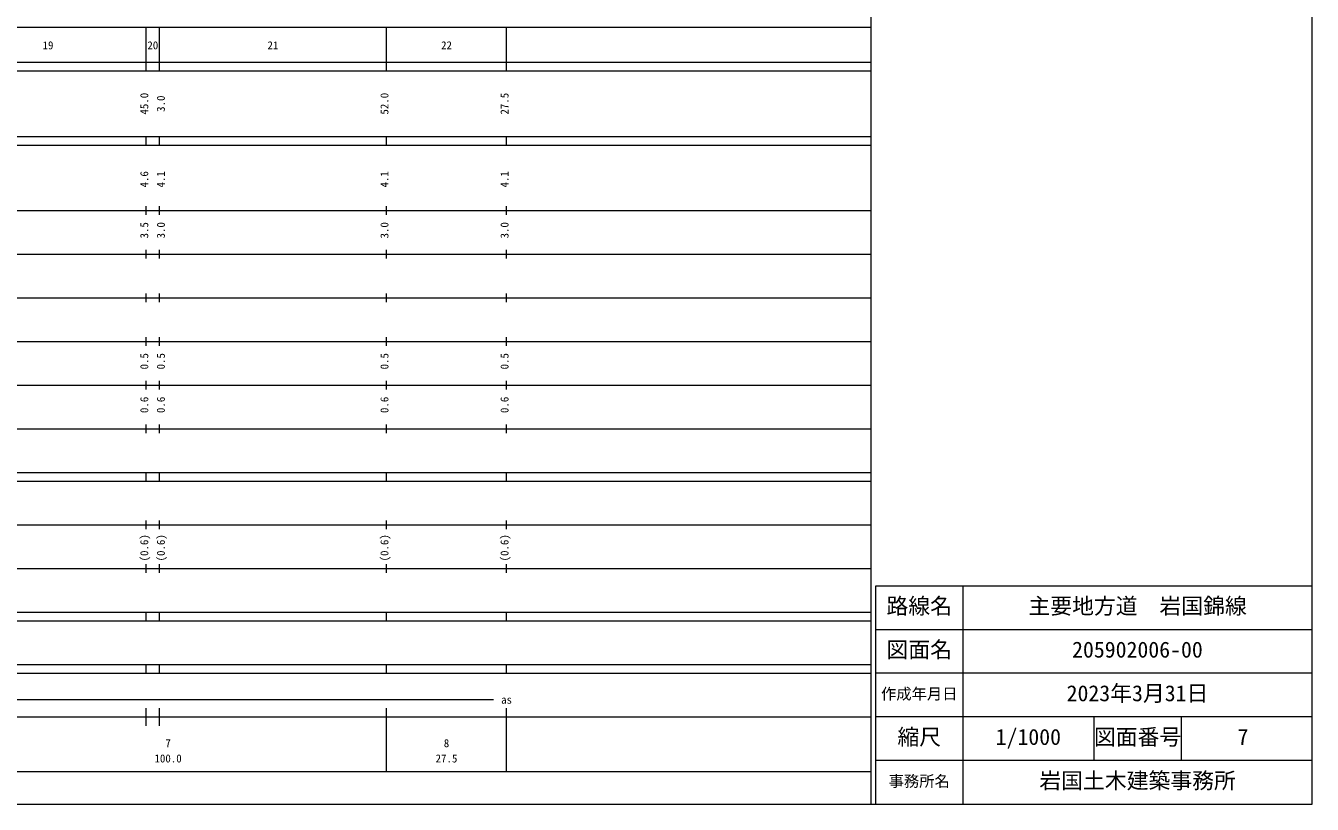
# Model space of a CAD drawing. Units: millimetres, scale not verified. Extents: x -73414 to 566586, y -116917 to 243083.
# Drawn here: x 271982 to 566586, y -116917 to 61440 of the extents above; entities that cross this region are included whole.
import ezdxf
from ezdxf.enums import TextEntityAlignment as Align

# ---------------------------------------------------------------- set-up
doc = ezdxf.new("R2010")
doc.units = ezdxf.units.MM
doc.header["$LTSCALE"] = 1000
for name, color, linetype, lineweight in [('M-TTL', 2, 'Continuous', 13), ('M-TTL-BAND', 7, 'Continuous', 13), ('M-TTL-FRAM', 2, 'Continuous', 13), ('M-TTL-LINE', 7, 'Continuous', 13), ('M-TTL-TXT', 7, 'Continuous', 13)]:
    doc.layers.add(name, color=color, linetype=linetype, lineweight=lineweight)
doc.styles.add('ＭＳ ゴシック', font='')
doc.styles.get('ＭＳ ゴシック').set_extended_font_data('MS Gothic')

msp = doc.modelspace()

# ---------------------------------------------------------------- linework, layer by layer
at = {"layer": 'M-TTL'}
for p, q in [((566586, -116917), (566586, 243083)), ((-73414, -116917), (566586, -116917))]:
    msp.add_line(p, q, dxfattribs=at)
at = {"layer": 'M-TTL-BAND'}
for p, q in [((465586, -116917), (465586, 233083)), ((-45414, 61083), (465586, 61083)), ((299586, 51083), (299586, 61083)), ((302586, 51083), (302586, 61083)), ((354586, 51083), (354586, 61083)), ((382086, 51083), (382086, 61083)), ((-73414, 53083), (465586, 53083)), ((-73414, 51083), (465586, 51083)), ((-73414, 36083), (465586, 36083)), ((299586, 34083), (299586, 36083)), ((302586, 34083), (302586, 36083)), ((354586, 34083), (354586, 36083)), ((382086, 34083), (382086, 36083)), ((-73414, 34083), (465586, 34083)), ((-73414, 19083), (465586, 19083)), ((299586, 18083), (299586, 20083)), ((302586, 18083), (302586, 20083)), ((354586, 18083), (354586, 20083)), ((382086, 18083), (382086, 20083)), ((-67414, 9083), (465586, 9083)), ((299586, 8083), (299586, 10083)), ((302586, 8083), (302586, 10083)), ((354586, 8083), (354586, 10083)), ((382086, 8083), (382086, 10083)), ((299586, -1917), (299586, 83)), ((302586, -1917), (302586, 83)), ((354586, -1917), (354586, 83)), ((382086, -1917), (382086, 83)), ((-61414, -917), (465586, -917)), ((-67414, -10917), (465586, -10917)), ((299586, -11917), (299586, -9917)), ((302586, -11917), (302586, -9917)), ((354586, -11917), (354586, -9917)), ((382086, -11917), (382086, -9917)), ((299586, -21917), (299586, -19917)), ((302586, -21917), (302586, -19917)), ((354586, -21917), (354586, -19917)), ((382086, -21917), (382086, -19917)), ((-61414, -20917), (465586, -20917)), ((-67414, -30917), (465586, -30917)), ((299586, -31917), (299586, -29917)), ((302586, -31917), (302586, -29917)), ((354586, -31917), (354586, -29917)), ((382086, -31917), (382086, -29917)), ((-73414, -40917), (465586, -40917)), ((299586, -42917), (299586, -40917)), ((302586, -42917), (302586, -40917)), ((354586, -42917), (354586, -40917)), ((382086, -42917), (382086, -40917)), ((-73414, -42917), (465586, -42917)), ((-64414, -52917), (465586, -52917)), ((299586, -53917), (299586, -51917)), ((302586, -53917), (302586, -51917)), ((354586, -53917), (354586, -51917)), ((382086, -53917), (382086, -51917)), ((-73414, -62917), (465586, -62917)), ((299586, -63917), (299586, -61917)), ((302586, -63917), (302586, -61917)), ((354586, -63917), (354586, -61917)), ((382086, -63917), (382086, -61917)), ((-73414, -72917), (465586, -72917)), ((299586, -74917), (299586, -72917)), ((302586, -74917), (302586, -72917)), ((354586, -74917), (354586, -72917)), ((382086, -74917), (382086, -72917)), ((-73414, -74917), (465586, -74917)), ((-73414, -84917), (465586, -84917)), ((299586, -86917), (299586, -84917)), ((302586, -86917), (302586, -84917)), ((354586, -86917), (354586, -84917)), ((382086, -86917), (382086, -84917)), ((-73414, -86917), (465586, -86917)), ((-22914, -92917), (379086, -92917)), ((-73414, -96917), (465586, -96917)), ((299586, -98917), (299586, -94917)), ((302586, -98917), (302586, -94917)), ((354586, -109417), (354586, -94917)), ((382086, -109417), (382086, -94917)), ((-45414, -109417), (465586, -109417))]:
    msp.add_line(p, q, dxfattribs=at)
at = {"layer": 'M-TTL-FRAM'}
for p, q in [((566586, -66917), (466586, -66917)), ((466586, -66917), (466586, -116917))]:
    msp.add_line(p, q, dxfattribs=at)
at = {"layer": 'M-TTL-LINE'}
for p, q in [((486586, -66917), (486586, -116917)), ((566586, -76917), (466586, -76917)), ((566586, -86917), (466586, -86917)), ((566586, -96917), (466586, -96917)), ((516586, -96917), (516586, -106917)), ((536586, -96917), (536586, -106917)), ((566586, -106917), (466586, -106917))]:
    msp.add_line(p, q, dxfattribs=at)

# ---------------------------------------------------------------- texts
at = {"layer": 'M-TTL-BAND', "style": 'ＭＳ ゴシック'}
for s, p in [('19', (275836, 55488)), ('20', (299836, 55488)), ('21', (327336, 55488)), ('22', (367086, 55488)), ('as', (380836, -94417)), ('7', (303961, -104394)), ('8', (367711, -104394)), ('100.0', (301461, -107884)), ('27.5', (365836, -107884))]:
    msp.add_text(s, height=1833, dxfattribs=at).set_placement(p, align=Align.BOTTOM_LEFT)
for s, p in [('45.0', (300586, 41083)), ('3.0', (304386, 41708)), ('52.0', (355586, 41083)), ('27.5', (383086, 41083)), ('4.6', (300586, 24382)), ('4.1', (304386, 24382)), ('4.1', (355586, 24382)), ('4.1', (383086, 24382)), ('3.5', (300586, 12708)), ('3.0', (304386, 12708)), ('3.0', (355586, 12708)), ('3.0', (383086, 12708)), ('0.5', (300586, -17292)), ('0.5', (304386, -17292)), ('0.5', (355586, -17292)), ('0.5', (383086, -17292)), ('0.6', (300586, -27292)), ('0.6', (304386, -27292)), ('0.6', (355586, -27292)), ('0.6', (383086, -27292)), ('(0.6)', (300586, -61278)), ('(0.6)', (304386, -61278)), ('(0.6)', (355586, -61278)), ('(0.6)', (383086, -61278))]:
    msp.add_text(s, height=1833, rotation=90, dxfattribs=at).set_placement(p, align=Align.BOTTOM_LEFT)
at = {"layer": 'M-TTL-TXT', "style": 'ＭＳ ゴシック'}
for s, height, p in [('路線名', 3666, (469086, -74417)), ('路線名', 3666, (469086, -74417)), ('主要地方道\u3000岩国錦線', 3666, (501586, -74417)), ('図面名', 3666, (469086, -84417)), ('図面名', 3666, (469086, -84417)), ('205902006-00', 3666, (511586, -84417)), ('作成年月日', 2566, (467836, -93667)), ('作成年月日', 2566, (467836, -93667)), ('2023年3月31日', 3666, (510336, -94417)), ('縮尺', 3666, (471586, -104417)), ('縮尺', 3666, (471586, -104417)), ('1/1000', 3666, (494086, -104417)), ('図面番号', 3666, (516586, -104417)), ('図面番号', 3666, (516586, -104417)), ('7', 3666, (549461, -104417)), ('事務所名', 2566, (469586, -113667)), ('事務所名', 2566, (469586, -113667)), ('岩国土木建築事務所', 3666, (504086, -114417))]:
    msp.add_text(s, height=height, dxfattribs=at).set_placement(p, align=Align.BOTTOM_LEFT)

doc.saveas('drawing.dxf')
